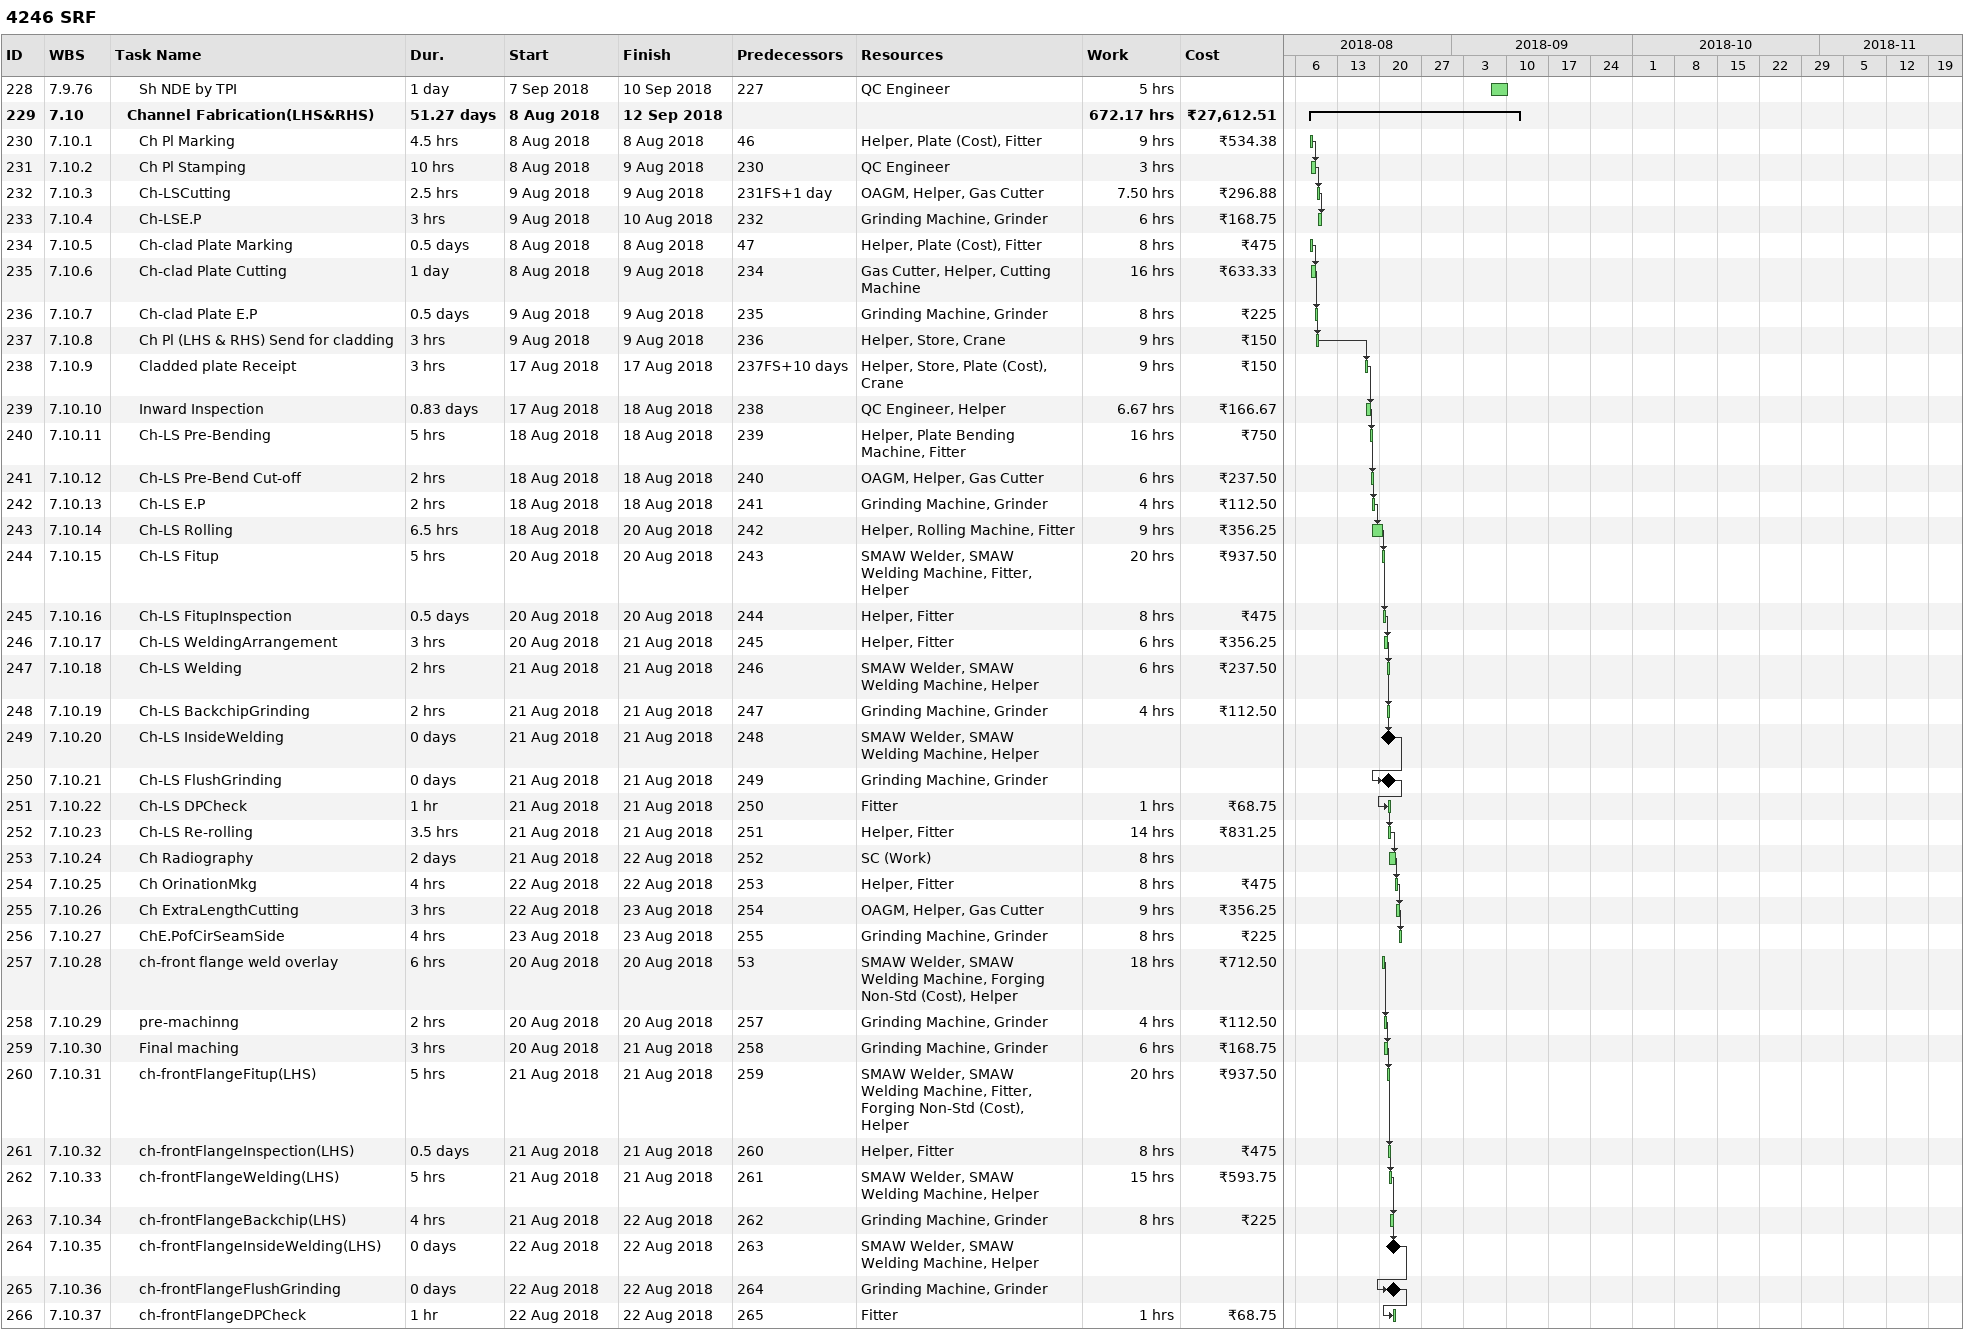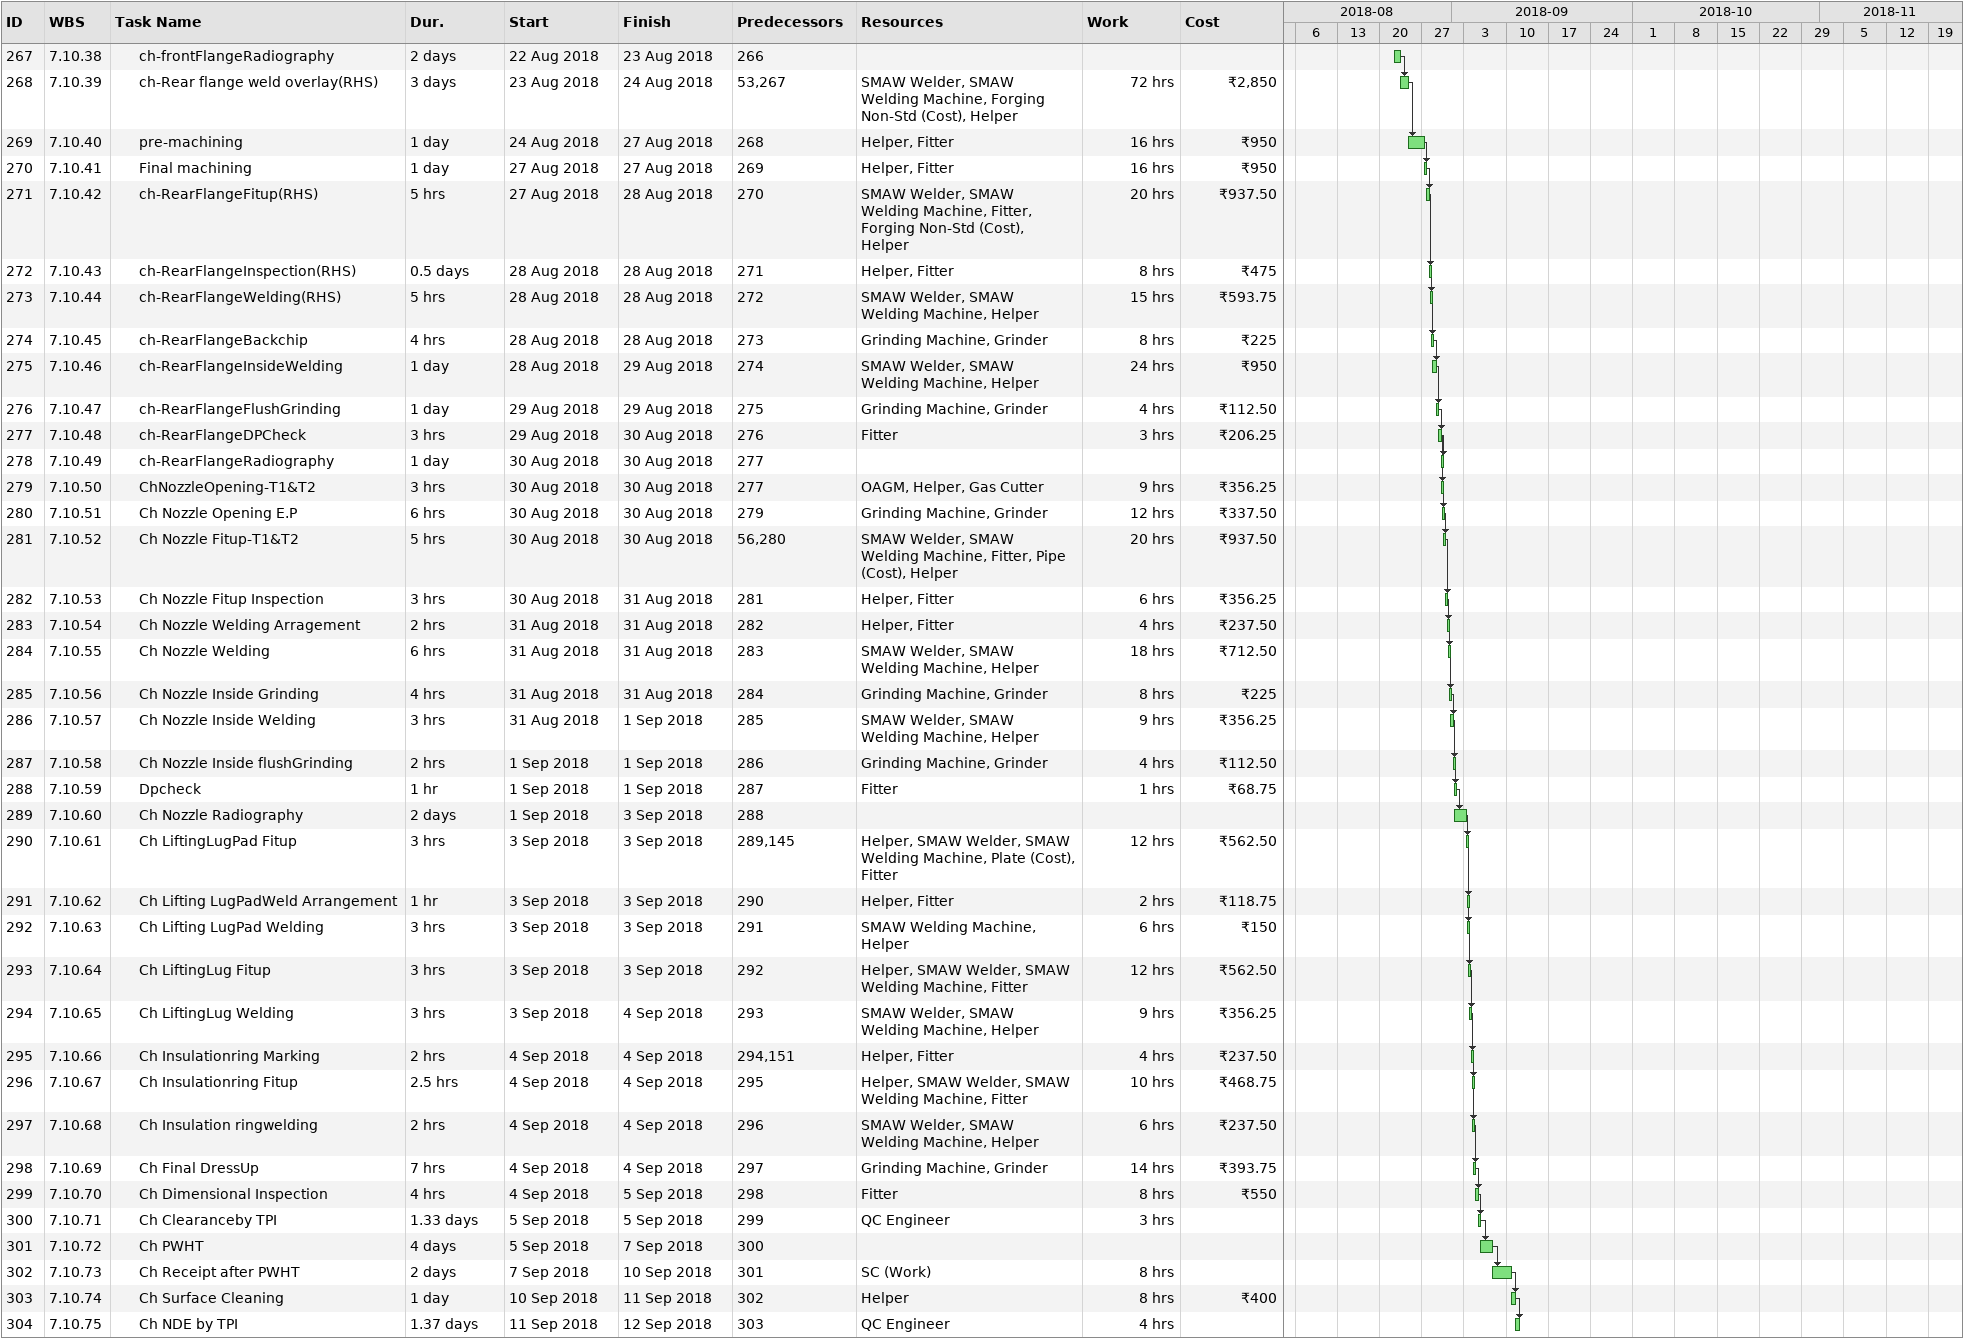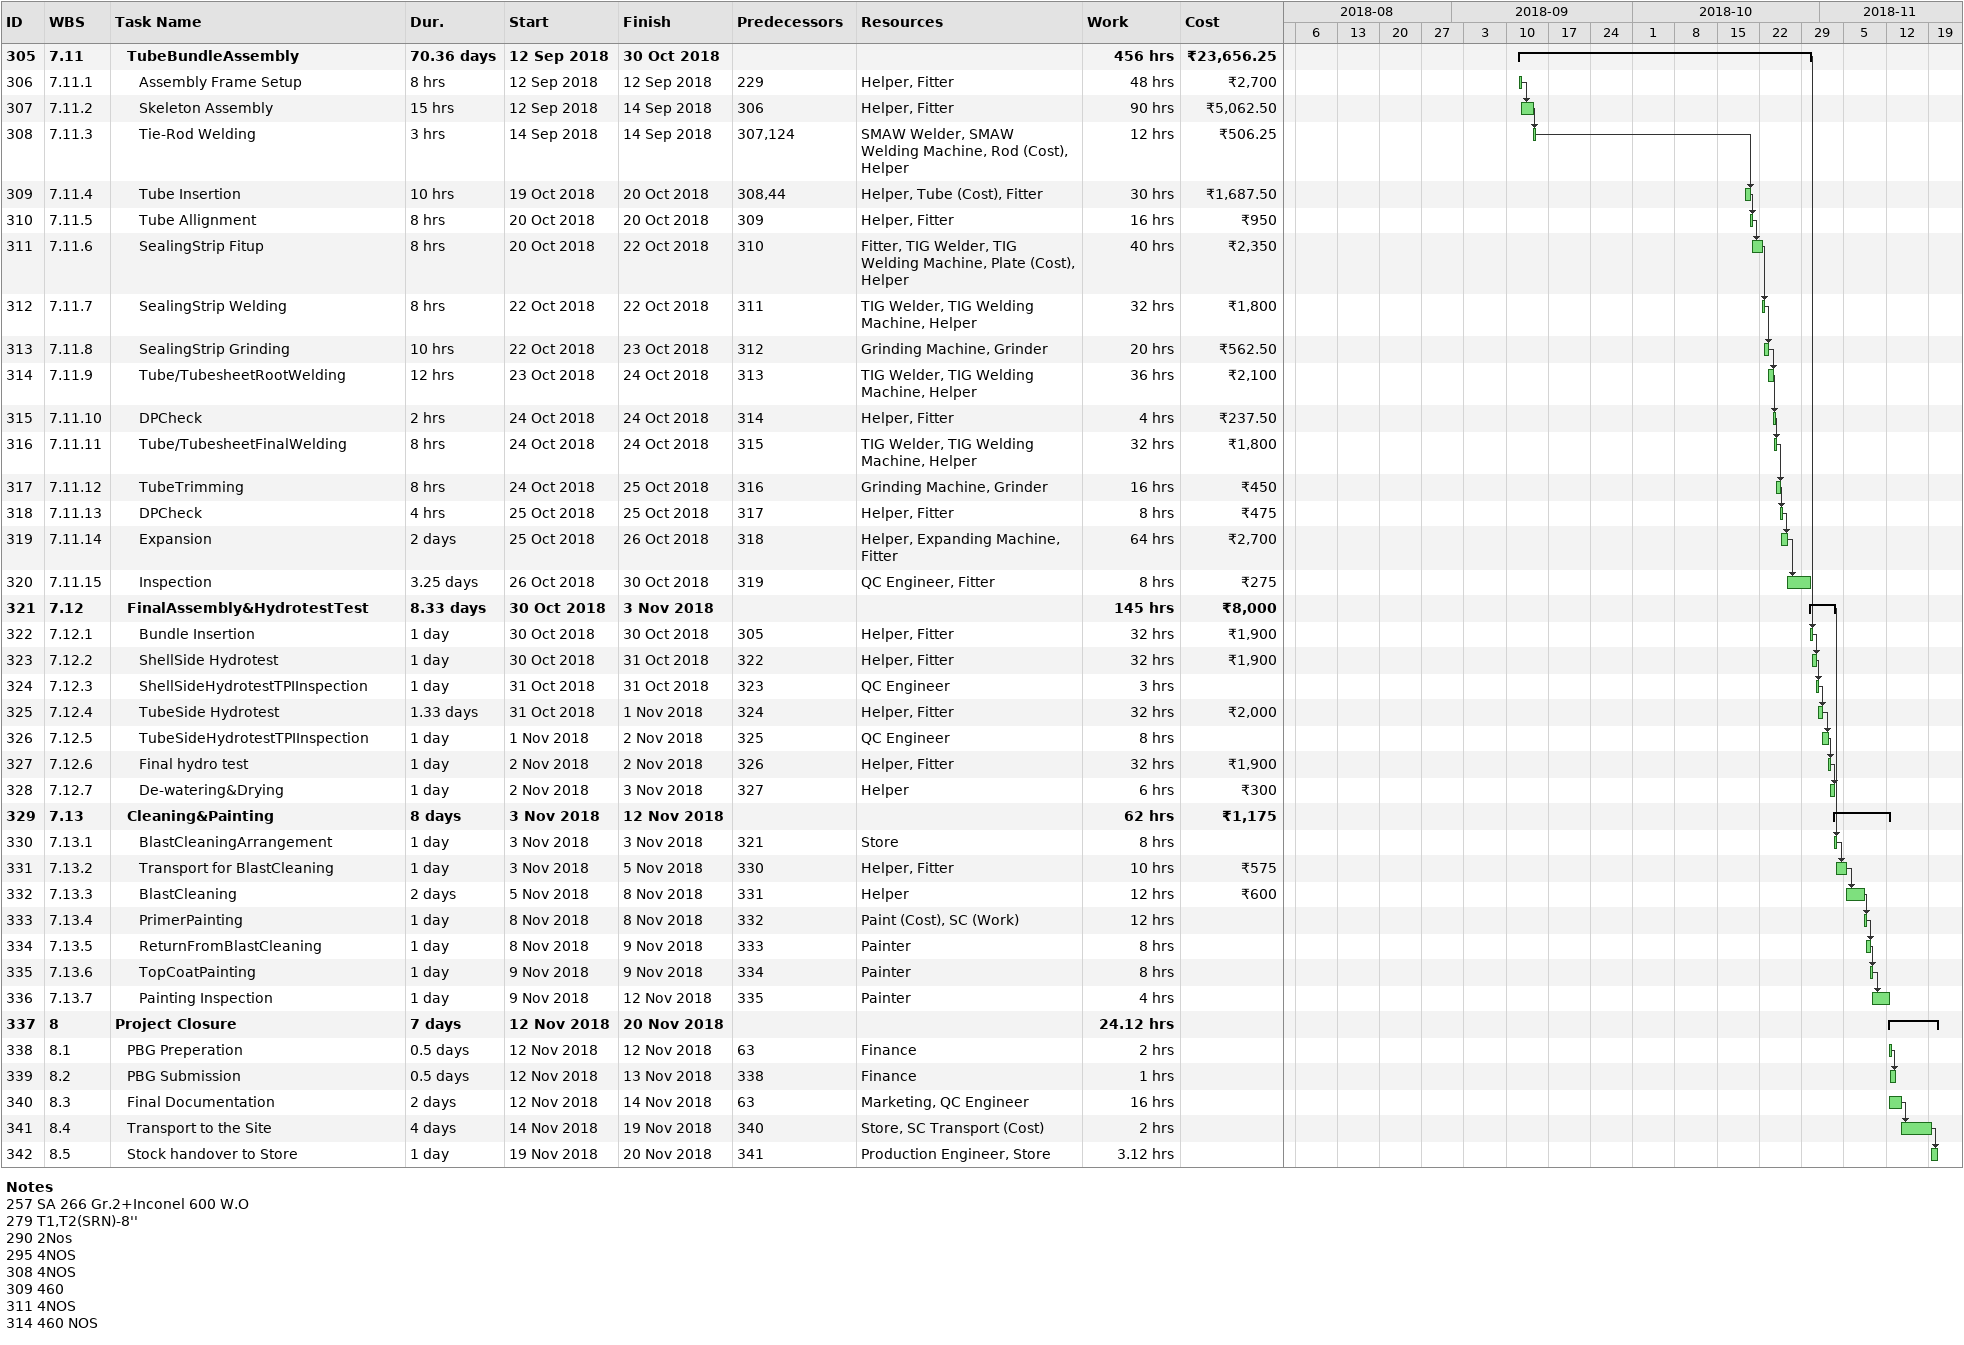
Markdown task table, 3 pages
4246 SRF

| ID | WBS | Task | Duration | Start | Finish | Predecessors | Resources | Work (h) | Cost (₹) |
|---|---|---|---|---|---|---|---|---|---|
| 228 | 7.9.76 | Sh NDE by TPI | 1d | 2018-09-07 | 2018-09-10 | 227 | QC Engineer | 5 |  |
| 229 | 7.10 | **Channel Fabrication(LHS&RHS)** | 51.27d | 2018-08-08 | 2018-09-12 |  |  | 672.17 | 27612.51 |
| 230 | 7.10.1 | Ch Pl Marking | 4.5h | 2018-08-08 | 2018-08-08 | 46 | Helper, Plate (Cost), Fitter | 9 | 534.38 |
| 231 | 7.10.2 | Ch Pl Stamping | 10h | 2018-08-08 | 2018-08-09 | 230 | QC Engineer | 3 |  |
| 232 | 7.10.3 | Ch-LSCutting | 2.5h | 2018-08-09 | 2018-08-09 | 231FS+1d | OAGM, Helper, Gas Cutter | 7.50 | 296.88 |
| 233 | 7.10.4 | Ch-LSE.P | 3h | 2018-08-09 | 2018-08-10 | 232 | Grinding Machine, Grinder | 6 | 168.75 |
| 234 | 7.10.5 | Ch-clad Plate Marking | 0.5d | 2018-08-08 | 2018-08-08 | 47 | Helper, Plate (Cost), Fitter | 8 | 475 |
| 235 | 7.10.6 | Ch-clad Plate Cutting | 1d | 2018-08-08 | 2018-08-09 | 234 | Gas Cutter, Helper, Cutting Machine | 16 | 633.33 |
| 236 | 7.10.7 | Ch-clad Plate E.P | 0.5d | 2018-08-09 | 2018-08-09 | 235 | Grinding Machine, Grinder | 8 | 225 |
| 237 | 7.10.8 | Ch Pl (LHS & RHS) Send for cladding | 3h | 2018-08-09 | 2018-08-09 | 236 | Helper, Store, Crane | 9 | 150 |
| 238 | 7.10.9 | Cladded plate Receipt | 3h | 2018-08-17 | 2018-08-17 | 237FS+10d | Helper, Store, Plate (Cost), Crane | 9 | 150 |
| 239 | 7.10.10 | Inward Inspection | 0.83d | 2018-08-17 | 2018-08-18 | 238 | QC Engineer, Helper | 6.67 | 166.67 |
| 240 | 7.10.11 | Ch-LS Pre-Bending | 5h | 2018-08-18 | 2018-08-18 | 239 | Helper, Plate Bending Machine, Fitter | 16 | 750 |
| 241 | 7.10.12 | Ch-LS Pre-Bend Cut-off | 2h | 2018-08-18 | 2018-08-18 | 240 | OAGM, Helper, Gas Cutter | 6 | 237.50 |
| 242 | 7.10.13 | Ch-LS E.P | 2h | 2018-08-18 | 2018-08-18 | 241 | Grinding Machine, Grinder | 4 | 112.50 |
| 243 | 7.10.14 | Ch-LS Rolling | 6.5h | 2018-08-18 | 2018-08-20 | 242 | Helper, Rolling Machine, Fitter | 9 | 356.25 |
| 244 | 7.10.15 | Ch-LS Fitup | 5h | 2018-08-20 | 2018-08-20 | 243 | SMAW Welder, SMAW Welding Machine, Fitter, Helper | 20 | 937.50 |
| 245 | 7.10.16 | Ch-LS FitupInspection | 0.5d | 2018-08-20 | 2018-08-20 | 244 | Helper, Fitter | 8 | 475 |
| 246 | 7.10.17 | Ch-LS WeldingArrangement | 3h | 2018-08-20 | 2018-08-21 | 245 | Helper, Fitter | 6 | 356.25 |
| 247 | 7.10.18 | Ch-LS Welding | 2h | 2018-08-21 | 2018-08-21 | 246 | SMAW Welder, SMAW Welding Machine, Helper | 6 | 237.50 |
| 248 | 7.10.19 | Ch-LS BackchipGrinding | 2h | 2018-08-21 | 2018-08-21 | 247 | Grinding Machine, Grinder | 4 | 112.50 |
| 249 | 7.10.20 | Ch-LS InsideWelding | 0d | 2018-08-21 | 2018-08-21 | 248 | SMAW Welder, SMAW Welding Machine, Helper |  |  |
| 250 | 7.10.21 | Ch-LS FlushGrinding | 0d | 2018-08-21 | 2018-08-21 | 249 | Grinding Machine, Grinder |  |  |
| 251 | 7.10.22 | Ch-LS DPCheck | 1h | 2018-08-21 | 2018-08-21 | 250 | Fitter | 1 | 68.75 |
| 252 | 7.10.23 | Ch-LS Re-rolling | 3.5h | 2018-08-21 | 2018-08-21 | 251 | Helper, Fitter | 14 | 831.25 |
| 253 | 7.10.24 | Ch Radiography | 2d | 2018-08-21 | 2018-08-22 | 252 | SC (Work) | 8 |  |
| 254 | 7.10.25 | Ch OrinationMkg | 4h | 2018-08-22 | 2018-08-22 | 253 | Helper, Fitter | 8 | 475 |
| 255 | 7.10.26 | Ch ExtraLengthCutting | 3h | 2018-08-22 | 2018-08-23 | 254 | OAGM, Helper, Gas Cutter | 9 | 356.25 |
| 256 | 7.10.27 | ChE.PofCirSeamSide | 4h | 2018-08-23 | 2018-08-23 | 255 | Grinding Machine, Grinder | 8 | 225 |
| 257 | 7.10.28 | ch-front flange weld overlay | 6h | 2018-08-20 | 2018-08-20 | 53 | SMAW Welder, SMAW Welding Machine, Forging Non-Std (Cost), Helper | 18 | 712.50 |
| 258 | 7.10.29 | pre-machinng | 2h | 2018-08-20 | 2018-08-20 | 257 | Grinding Machine, Grinder | 4 | 112.50 |
| 259 | 7.10.30 | Final maching | 3h | 2018-08-20 | 2018-08-21 | 258 | Grinding Machine, Grinder | 6 | 168.75 |
| 260 | 7.10.31 | ch-frontFlangeFitup(LHS) | 5h | 2018-08-21 | 2018-08-21 | 259 | SMAW Welder, SMAW Welding Machine, Fitter, Forging Non-Std (Cost), Helper | 20 | 937.50 |
| 261 | 7.10.32 | ch-frontFlangeInspection(LHS) | 0.5d | 2018-08-21 | 2018-08-21 | 260 | Helper, Fitter | 8 | 475 |
| 262 | 7.10.33 | ch-frontFlangeWelding(LHS) | 5h | 2018-08-21 | 2018-08-21 | 261 | SMAW Welder, SMAW Welding Machine, Helper | 15 | 593.75 |
| 263 | 7.10.34 | ch-frontFlangeBackchip(LHS) | 4h | 2018-08-21 | 2018-08-22 | 262 | Grinding Machine, Grinder | 8 | 225 |
| 264 | 7.10.35 | ch-frontFlangeInsideWelding(LHS) | 0d | 2018-08-22 | 2018-08-22 | 263 | SMAW Welder, SMAW Welding Machine, Helper |  |  |
| 265 | 7.10.36 | ch-frontFlangeFlushGrinding | 0d | 2018-08-22 | 2018-08-22 | 264 | Grinding Machine, Grinder |  |  |
| 266 | 7.10.37 | ch-frontFlangeDPCheck | 1h | 2018-08-22 | 2018-08-22 | 265 | Fitter | 1 | 68.75 |
| 267 | 7.10.38 | ch-frontFlangeRadiography | 2d | 2018-08-22 | 2018-08-23 | 266 |  |  |  |
| 268 | 7.10.39 | ch-Rear flange weld overlay(RHS) | 3d | 2018-08-23 | 2018-08-24 | 53, 267 | SMAW Welder, SMAW Welding Machine, Forging Non-Std (Cost), Helper | 72 | 2850 |
| 269 | 7.10.40 | pre-machining | 1d | 2018-08-24 | 2018-08-27 | 268 | Helper, Fitter | 16 | 950 |
| 270 | 7.10.41 | Final machining | 1d | 2018-08-27 | 2018-08-27 | 269 | Helper, Fitter | 16 | 950 |
| 271 | 7.10.42 | ch-RearFlangeFitup(RHS) | 5h | 2018-08-27 | 2018-08-28 | 270 | SMAW Welder, SMAW Welding Machine, Fitter, Forging Non-Std (Cost), Helper | 20 | 937.50 |
| 272 | 7.10.43 | ch-RearFlangeInspection(RHS) | 0.5d | 2018-08-28 | 2018-08-28 | 271 | Helper, Fitter | 8 | 475 |
| 273 | 7.10.44 | ch-RearFlangeWelding(RHS) | 5h | 2018-08-28 | 2018-08-28 | 272 | SMAW Welder, SMAW Welding Machine, Helper | 15 | 593.75 |
| 274 | 7.10.45 | ch-RearFlangeBackchip | 4h | 2018-08-28 | 2018-08-28 | 273 | Grinding Machine, Grinder | 8 | 225 |
| 275 | 7.10.46 | ch-RearFlangeInsideWelding | 1d | 2018-08-28 | 2018-08-29 | 274 | SMAW Welder, SMAW Welding Machine, Helper | 24 | 950 |
| 276 | 7.10.47 | ch-RearFlangeFlushGrinding | 1d | 2018-08-29 | 2018-08-29 | 275 | Grinding Machine, Grinder | 4 | 112.50 |
| 277 | 7.10.48 | ch-RearFlangeDPCheck | 3h | 2018-08-29 | 2018-08-30 | 276 | Fitter | 3 | 206.25 |
| 278 | 7.10.49 | ch-RearFlangeRadiography | 1d | 2018-08-30 | 2018-08-30 | 277 |  |  |  |
| 279 | 7.10.50 | ChNozzleOpening-T1&T2 | 3h | 2018-08-30 | 2018-08-30 | 277 | OAGM, Helper, Gas Cutter | 9 | 356.25 |
| 280 | 7.10.51 | Ch Nozzle Opening E.P | 6h | 2018-08-30 | 2018-08-30 | 279 | Grinding Machine, Grinder | 12 | 337.50 |
| 281 | 7.10.52 | Ch Nozzle Fitup-T1&T2 | 5h | 2018-08-30 | 2018-08-30 | 56, 280 | SMAW Welder, SMAW Welding Machine, Fitter, Pipe (Cost), Helper | 20 | 937.50 |
| 282 | 7.10.53 | Ch Nozzle Fitup Inspection | 3h | 2018-08-30 | 2018-08-31 | 281 | Helper, Fitter | 6 | 356.25 |
| 283 | 7.10.54 | Ch Nozzle Welding Arragement | 2h | 2018-08-31 | 2018-08-31 | 282 | Helper, Fitter | 4 | 237.50 |
| 284 | 7.10.55 | Ch Nozzle Welding | 6h | 2018-08-31 | 2018-08-31 | 283 | SMAW Welder, SMAW Welding Machine, Helper | 18 | 712.50 |
| 285 | 7.10.56 | Ch Nozzle Inside Grinding | 4h | 2018-08-31 | 2018-08-31 | 284 | Grinding Machine, Grinder | 8 | 225 |
| 286 | 7.10.57 | Ch Nozzle Inside Welding | 3h | 2018-08-31 | 2018-09-01 | 285 | SMAW Welder, SMAW Welding Machine, Helper | 9 | 356.25 |
| 287 | 7.10.58 | Ch Nozzle Inside flushGrinding | 2h | 2018-09-01 | 2018-09-01 | 286 | Grinding Machine, Grinder | 4 | 112.50 |
| 288 | 7.10.59 | Dpcheck | 1h | 2018-09-01 | 2018-09-01 | 287 | Fitter | 1 | 68.75 |
| 289 | 7.10.60 | Ch Nozzle Radiography | 2d | 2018-09-01 | 2018-09-03 | 288 |  |  |  |
| 290 | 7.10.61 | Ch LiftingLugPad Fitup | 3h | 2018-09-03 | 2018-09-03 | 289, 145 | Helper, SMAW Welder, SMAW Welding Machine, Plate (Cost), Fitter | 12 | 562.50 |
| 291 | 7.10.62 | Ch Lifting LugPadWeld Arrangement | 1h | 2018-09-03 | 2018-09-03 | 290 | Helper, Fitter | 2 | 118.75 |
| 292 | 7.10.63 | Ch Lifting LugPad Welding | 3h | 2018-09-03 | 2018-09-03 | 291 | SMAW Welding Machine, Helper | 6 | 150 |
| 293 | 7.10.64 | Ch LiftingLug Fitup | 3h | 2018-09-03 | 2018-09-03 | 292 | Helper, SMAW Welder, SMAW Welding Machine, Fitter | 12 | 562.50 |
| 294 | 7.10.65 | Ch LiftingLug Welding | 3h | 2018-09-03 | 2018-09-04 | 293 | SMAW Welder, SMAW Welding Machine, Helper | 9 | 356.25 |
| 295 | 7.10.66 | Ch Insulationring Marking | 2h | 2018-09-04 | 2018-09-04 | 294, 151 | Helper, Fitter | 4 | 237.50 |
| 296 | 7.10.67 | Ch Insulationring Fitup | 2.5h | 2018-09-04 | 2018-09-04 | 295 | Helper, SMAW Welder, SMAW Welding Machine, Fitter | 10 | 468.75 |
| 297 | 7.10.68 | Ch Insulation ringwelding | 2h | 2018-09-04 | 2018-09-04 | 296 | SMAW Welder, SMAW Welding Machine, Helper | 6 | 237.50 |
| 298 | 7.10.69 | Ch Final DressUp | 7h | 2018-09-04 | 2018-09-04 | 297 | Grinding Machine, Grinder | 14 | 393.75 |
| 299 | 7.10.70 | Ch Dimensional Inspection | 4h | 2018-09-04 | 2018-09-05 | 298 | Fitter | 8 | 550 |
| 300 | 7.10.71 | Ch Clearanceby TPI | 1.33d | 2018-09-05 | 2018-09-05 | 299 | QC Engineer | 3 |  |
| 301 | 7.10.72 | Ch PWHT | 4d | 2018-09-05 | 2018-09-07 | 300 |  |  |  |
| 302 | 7.10.73 | Ch Receipt after PWHT | 2d | 2018-09-07 | 2018-09-10 | 301 | SC (Work) | 8 |  |
| 303 | 7.10.74 | Ch Surface Cleaning | 1d | 2018-09-10 | 2018-09-11 | 302 | Helper | 8 | 400 |
| 304 | 7.10.75 | Ch NDE by TPI | 1.37d | 2018-09-11 | 2018-09-12 | 303 | QC Engineer | 4 |  |
| 305 | 7.11 | **TubeBundleAssembly** | 70.36d | 2018-09-12 | 2018-10-30 |  |  | 456 | 23656.25 |
| 306 | 7.11.1 | Assembly Frame Setup | 8h | 2018-09-12 | 2018-09-12 | 229 | Helper, Fitter | 48 | 2700 |
| 307 | 7.11.2 | Skeleton Assembly | 15h | 2018-09-12 | 2018-09-14 | 306 | Helper, Fitter | 90 | 5062.50 |
| 308 | 7.11.3 | Tie-Rod Welding | 3h | 2018-09-14 | 2018-09-14 | 307, 124 | SMAW Welder, SMAW Welding Machine, Rod (Cost), Helper | 12 | 506.25 |
| 309 | 7.11.4 | Tube Insertion | 10h | 2018-10-19 | 2018-10-20 | 308, 44 | Helper, Tube (Cost), Fitter | 30 | 1687.50 |
| 310 | 7.11.5 | Tube Allignment | 8h | 2018-10-20 | 2018-10-20 | 309 | Helper, Fitter | 16 | 950 |
| 311 | 7.11.6 | SealingStrip Fitup | 8h | 2018-10-20 | 2018-10-22 | 310 | Fitter, TIG Welder, TIG Welding Machine, Plate (Cost), Helper | 40 | 2350 |
| 312 | 7.11.7 | SealingStrip Welding | 8h | 2018-10-22 | 2018-10-22 | 311 | TIG Welder, TIG Welding Machine, Helper | 32 | 1800 |
| 313 | 7.11.8 | SealingStrip Grinding | 10h | 2018-10-22 | 2018-10-23 | 312 | Grinding Machine, Grinder | 20 | 562.50 |
| 314 | 7.11.9 | Tube/TubesheetRootWelding | 12h | 2018-10-23 | 2018-10-24 | 313 | TIG Welder, TIG Welding Machine, Helper | 36 | 2100 |
| 315 | 7.11.10 | DPCheck | 2h | 2018-10-24 | 2018-10-24 | 314 | Helper, Fitter | 4 | 237.50 |
| 316 | 7.11.11 | Tube/TubesheetFinalWelding | 8h | 2018-10-24 | 2018-10-24 | 315 | TIG Welder, TIG Welding Machine, Helper | 32 | 1800 |
| 317 | 7.11.12 | TubeTrimming | 8h | 2018-10-24 | 2018-10-25 | 316 | Grinding Machine, Grinder | 16 | 450 |
| 318 | 7.11.13 | DPCheck | 4h | 2018-10-25 | 2018-10-25 | 317 | Helper, Fitter | 8 | 475 |
| 319 | 7.11.14 | Expansion | 2d | 2018-10-25 | 2018-10-26 | 318 | Helper, Expanding Machine, Fitter | 64 | 2700 |
| 320 | 7.11.15 | Inspection | 3.25d | 2018-10-26 | 2018-10-30 | 319 | QC Engineer, Fitter | 8 | 275 |
| 321 | 7.12 | **FinalAssembly&HydrotestTest** | 8.33d | 2018-10-30 | 2018-11-03 |  |  | 145 | 8000 |
| 322 | 7.12.1 | Bundle Insertion | 1d | 2018-10-30 | 2018-10-30 | 305 | Helper, Fitter | 32 | 1900 |
| 323 | 7.12.2 | ShellSide Hydrotest | 1d | 2018-10-30 | 2018-10-31 | 322 | Helper, Fitter | 32 | 1900 |
| 324 | 7.12.3 | ShellSideHydrotestTPIInspection | 1d | 2018-10-31 | 2018-10-31 | 323 | QC Engineer | 3 |  |
| 325 | 7.12.4 | TubeSide Hydrotest | 1.33d | 2018-10-31 | 2018-11-01 | 324 | Helper, Fitter | 32 | 2000 |
| 326 | 7.12.5 | TubeSideHydrotestTPIInspection | 1d | 2018-11-01 | 2018-11-02 | 325 | QC Engineer | 8 |  |
| 327 | 7.12.6 | Final hydro test | 1d | 2018-11-02 | 2018-11-02 | 326 | Helper, Fitter | 32 | 1900 |
| 328 | 7.12.7 | De-watering&Drying | 1d | 2018-11-02 | 2018-11-03 | 327 | Helper | 6 | 300 |
| 329 | 7.13 | **Cleaning&Painting** | 8d | 2018-11-03 | 2018-11-12 |  |  | 62 | 1175 |
| 330 | 7.13.1 | BlastCleaningArrangement | 1d | 2018-11-03 | 2018-11-03 | 321 | Store | 8 |  |
| 331 | 7.13.2 | Transport for BlastCleaning | 1d | 2018-11-03 | 2018-11-05 | 330 | Helper, Fitter | 10 | 575 |
| 332 | 7.13.3 | BlastCleaning | 2d | 2018-11-05 | 2018-11-08 | 331 | Helper | 12 | 600 |
| 333 | 7.13.4 | PrimerPainting | 1d | 2018-11-08 | 2018-11-08 | 332 | Paint (Cost), SC (Work) | 12 |  |
| 334 | 7.13.5 | ReturnFromBlastCleaning | 1d | 2018-11-08 | 2018-11-09 | 333 | Painter | 8 |  |
| 335 | 7.13.6 | TopCoatPainting | 1d | 2018-11-09 | 2018-11-09 | 334 | Painter | 8 |  |
| 336 | 7.13.7 | Painting Inspection | 1d | 2018-11-09 | 2018-11-12 | 335 | Painter | 4 |  |
| 337 | 8 | **Project Closure** | 7d | 2018-11-12 | 2018-11-20 |  |  | 24.12 |  |
| 338 | 8.1 | PBG Preperation | 0.5d | 2018-11-12 | 2018-11-12 | 63 | Finance | 2 |  |
| 339 | 8.2 | PBG Submission | 0.5d | 2018-11-12 | 2018-11-13 | 338 | Finance | 1 |  |
| 340 | 8.3 | Final Documentation | 2d | 2018-11-12 | 2018-11-14 | 63 | Marketing, QC Engineer | 16 |  |
| 341 | 8.4 | Transport to the Site | 4d | 2018-11-14 | 2018-11-19 | 340 | Store, SC Transport (Cost) | 2 |  |
| 342 | 8.5 | Stock handover to Store | 1d | 2018-11-19 | 2018-11-20 | 341 | Production Engineer, Store | 3.12 |  |

Notes
- 257: SA 266 Gr.2+Inconel 600 W.O
- 279: T1,T2(SRN)-8''
- 290: 2Nos
- 295: 4NOS
- 308: 4NOS
- 309: 460
- 311: 4NOS
- 314: 460 NOS
